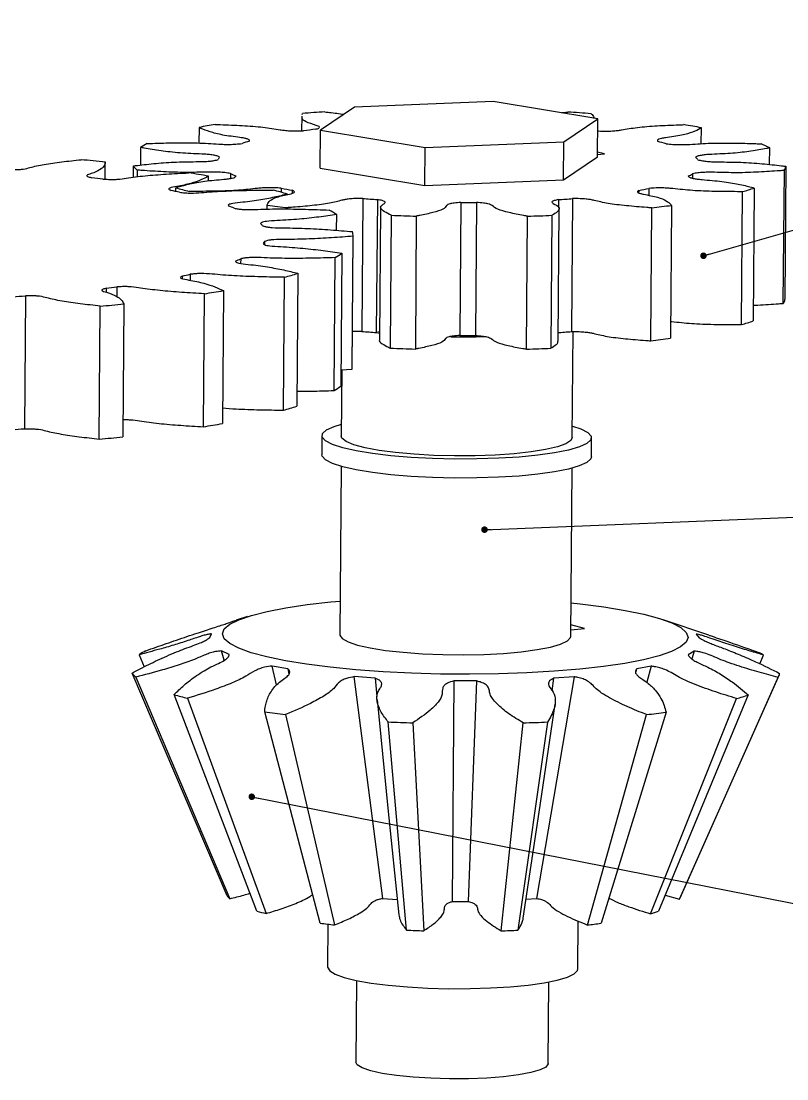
# Model space of a CAD drawing. Header units: millimetres. Extents: x 0 to 1189, y 0 to 841.
# Drawn here: x 559 to 678.3, y 281 to 445.8 of the extents above; entities that cross this region are included whole.
import ezdxf

# ---------------------------------------------------------------- set-up
doc = ezdxf.new("R2010")
doc.units = ezdxf.units.MM
doc.layers.add('10', color=7, linetype='Continuous')
doc.dimstyles.new('SLDDIMSTYLE0', dxfattribs={"dimtxt": 0.18, "dimasz": 1.016, "dimexe": 0, "dimexo": 0.0625, "dimgap": 0, "dimtad": 0, "dimtih": 1, "dimtoh": 1, "dimdec": 0, "dimrnd": 1e-09, "dimzin": 0, "dimdsep": 46, "dimtxsty": 'Standard', "dimblk1": 'DOT', "dimblk2": 'DOT', "dimsah": 1, "dimcen": 0.09, "dimadec": 0, "dimazin": 0, "dimtfac": 1.016, "dimtdec": 0, "dimtofl": 0, "dimtmove": 0, "dimatfit": 3, "dimldrblk": 'DOT', "dimfxl": 0, "dimfrac": 2, "dimtolj": 1, "dimtzin": 0, "dimarcsym": 0})

# ---------------------------------------------------------------- blocks, each defined once
blk = doc.blocks.new('_Dot')
at = {"color": 0, "linetype": 'ByBlock', "lineweight": -2}
blk.add_line((-0.5, 0), (-1, 0), dxfattribs=at)
at = {"color": 0, "linetype": 'ByBlock', "const_width": 0.5}
blk.add_lwpolyline([(-0.25, 0, 1), (0.25, 0, 1)], format="xyb", close=True, dxfattribs=at)

msp = doc.modelspace()

# ---------------------------------------------------------------- linework, layer by layer
at = {"color": 7, "linetype": 'Continuous', "lineweight": 25}
for p, q in [((610.91, 432.4), (605.62, 428.8)), ((632.51, 433.3), (610.91, 432.4)), ((648.82, 430.6), (632.51, 433.3)), ((602.69, 431), (602.67, 428.71)), ((602.74, 431.27), (602.81, 431.41)), ((643.53, 427), (648.82, 430.6)), ((648.77, 424.68), (648.82, 430.6)), ((586.69, 429.24), (586.68, 426.82)), ((605.58, 422.89), (605.62, 428.8)), ((605.62, 428.8), (621.93, 426.1)), ((664.97, 426.71), (664.99, 429.19)), ((621.93, 426.1), (643.53, 427)), ((643.48, 421.09), (643.53, 427)), ((577.58, 426.12), (577.56, 423.38)), ((621.88, 420.19), (621.93, 426.1)), ((649.86, 425.12), (648.78, 425.41)), ((648.78, 425.01), (649.86, 425.12)), ((675.62, 423.47), (675.64, 426.07)), ((572.06, 421.18), (572.08, 423.85)), ((643.48, 421.09), (648.77, 424.68)), ((576.46, 421.48), (576.47, 423.25)), ((577.04, 422.6), (577.03, 421.55)), ((591.61, 422.07), (591.6, 421.3)), ((605.58, 422.89), (621.88, 420.19)), ((663.59, 422.03), (663.59, 421.34)), ((677.75, 401.84), (677.91, 422.55)), ((678.16, 423.2), (678, 402.49)), ((588.16, 420.93), (588.17, 421.66)), ((621.88, 420.19), (643.48, 421.09)), ((583.07, 419.28), (583.07, 419.85)), ((599.51, 419.78), (599.51, 419.15)), ((601.23, 419.48), (601.22, 418.98)), ((655.25, 419.45), (655.24, 419.14)), ((656.81, 419.75), (656.8, 418.66)), ((671.25, 398.53), (671.4, 419.24)), ((673.22, 419.81), (673.07, 399.1)), ((597.29, 416.51), (597.3, 417.14)), ((612.2, 418.18), (612.05, 397.48)), ((614.48, 418.02), (614.32, 397.31)), ((614.99, 416.85), (614.84, 396.14)), ((627.48, 417.55), (627.32, 396.85)), ((629.93, 417.55), (629.77, 396.84)), ((642.71, 418), (642.7, 416.74)), ((644.9, 418.17), (644.75, 397.46)), ((660.32, 417.1), (660.17, 396.4)), ((608.13, 413.22), (608.15, 415.68)), ((616.54, 394.86), (616.69, 415.57)), ((620.55, 415.43), (620.4, 394.72)), ((637.74, 394.72), (637.9, 415.42)), ((641.69, 415.56), (641.54, 394.85)), ((642.65, 395.93), (642.81, 416.64)), ((657.09, 396.01), (657.25, 416.72)), ((610.53, 391.66), (610.69, 412.36)), ((610.53, 391.6), (610.69, 412.3)), ((596.91, 411.49), (596.91, 410.99)), ((593.18, 408.79), (593.17, 408.06)), ((607.76, 388.27), (607.91, 408.97)), ((608.93, 409.66), (608.78, 388.95)), ((584.07, 406.1), (583.82, 405.95)), ((584.07, 406.1), (584.06, 405.7)), ((585.32, 406.37), (585.31, 405.43)), ((599.86, 385.21), (600.01, 405.91)), ((602.07, 406.52), (601.92, 385.82)), ((572.22, 404.19), (572.22, 403.58)), ((573.88, 404.4), (573.87, 402.9)), ((590.49, 403.83), (590.33, 383.12)), ((559.63, 403.02), (559.47, 382.31)), ((587.37, 382.63), (587.52, 403.33)), ((571.14, 380.7), (571.3, 401.41)), ((574.96, 401.75), (574.81, 381.04)), ((614.32, 397.31), (614.85, 397.2)), ((614.85, 397.36), (614.57, 397.4)), ((644.85, 380.93), (644.98, 397.45)), ((608.8, 391.47), (610.53, 391.6)), ((608.93, 391.48), (608.85, 381.2)), ((610.53, 391.6), (610.53, 391.66)), ((605.85, 381.23), (605.83, 378.27)), ((647.83, 377.95), (647.85, 380.91)), ((608.82, 376.45), (608.62, 350.23)), ((644.62, 349.96), (644.82, 376.18)), ((607.21, 355.33), (608.66, 355.46)), ((594.23, 353.05), (592.5, 352.49)), ((591.97, 352.32), (592.51, 352.48)), ((646.77, 351.18), (644.63, 351.76)), ((644.63, 350.97), (646.77, 351.18)), ((666.13, 350.16), (659.05, 352.56)), ((588.38, 349.77), (588.61, 350.35)), ((664.15, 350.3), (664.66, 349.73)), ((591.41, 347.15), (590.19, 347.71)), ((590.63, 346.24), (590.19, 347.71)), ((663.86, 347.67), (662.92, 347.11)), ((663.86, 347.67), (663.48, 346.47)), ((577.35, 347.11), (578.13, 345.22)), ((674.11, 345.69), (674.68, 347.06)), ((600.52, 344.92), (598.08, 345.35)), ((598.77, 342.4), (598.08, 345.35)), ((600.52, 344.92), (600.7, 344.08)), ((654.8, 344.46), (654.91, 344.89)), ((657.13, 345.32), (654.91, 344.89)), ((657.13, 345.32), (656.46, 342.82)), ((591.09, 309.55), (576.25, 344.26)), ((576.82, 343.62), (591.48, 309.1)), ((614.14, 343.46), (610.89, 343.7)), ((615.34, 309.15), (610.89, 343.7)), ((614.14, 343.46), (614.42, 340.63)), ((626.21, 308.67), (626.43, 343.02)), ((629.92, 343.02), (626.43, 343.02)), ((629.92, 343.02), (628.65, 308.67)), ((645.13, 343.68), (639.3, 309.13)), ((641.72, 341.51), (642, 343.44)), ((645.13, 343.68), (642, 343.44)), ((661.56, 309.06), (676.93, 343.57)), ((661.65, 309.23), (677.06, 343.81)), ((595.68, 307.19), (582.81, 340.89)), ((584.88, 340.33), (597.13, 306.8)), ((657.05, 306.76), (670.48, 340.29)), ((672.28, 340.84), (658.31, 307.15)), ((605.56, 305.3), (596.93, 338.2)), ((600.16, 337.81), (607.82, 305.03)), ((647.22, 305.01), (656.43, 337.78)), ((659.48, 338.16), (649.34, 305.28)), ((619.04, 304.21), (616.18, 336.64)), ((620, 336.5), (621.71, 304.12)), ((633.77, 304.11), (637.23, 336.49)), ((640.99, 336.63), (636.4, 304.2)), ((615.3, 309.15), (615.34, 309.15)), ((615.34, 309.15), (617.58, 308.98)), ((626.18, 308.67), (626.21, 308.67)), ((626.21, 308.67), (628.65, 308.67)), ((628.65, 308.67), (628.69, 308.67)), ((637.66, 309.01), (639.3, 309.13)), ((639.3, 309.13), (639.33, 309.13)), ((659.36, 309.68), (661.56, 309.06)), ((606.78, 305.15), (606.73, 298.47)), ((645.73, 298.18), (645.79, 305.63)), ((611.22, 296.37), (611.12, 283.65)), ((641.12, 283.42), (641.21, 296.14))]:
    msp.add_line(p, q, dxfattribs=at)
at = {"color": 7, "linetype": 'Continuous', "lineweight": 25, "flags": 128}
for points in [[(644.87, 382.73), (646.2, 382.28), (647.28, 381.73), (647.8, 381.15), (647.75, 380.58), (647.13, 380.02), (645.96, 379.48), (644.27, 378.99), (642.1, 378.56), (639.51, 378.19), (636.58, 377.91), (633.39, 377.71), (630.01, 377.6), (626.55, 377.58), (623.1, 377.66), (619.75, 377.84), (616.6, 378.1), (613.72, 378.44), (611.2, 378.86), (609.11, 379.33), (607.5, 379.85), (606.42, 380.41), (605.9, 380.98), (605.95, 381.56), (606.57, 382.12), (607.75, 382.66), (608.87, 383)], [(644.85, 380.93), (644.64, 380.48), (643.86, 379.97), (642.54, 379.49), (640.71, 379.06), (638.44, 378.69), (635.79, 378.41), (632.86, 378.21), (629.73, 378.1), (626.51, 378.08), (623.3, 378.16), (620.21, 378.34), (617.33, 378.6), (614.76, 378.94), (612.57, 379.35), (610.84, 379.82), (609.63, 380.32), (608.97, 380.85), (608.85, 381.2)], [(647.83, 377.95), (647.73, 377.62), (647.11, 377.06), (645.94, 376.52), (644.25, 376.03), (642.08, 375.6), (639.49, 375.23), (636.56, 374.95), (633.36, 374.75), (629.99, 374.64), (626.53, 374.62), (623.08, 374.71), (619.73, 374.88), (616.57, 375.14), (613.7, 375.48), (611.18, 375.9), (609.09, 376.37), (607.48, 376.9), (606.4, 377.45), (605.88, 378.03), (605.83, 378.27)], [(644.66, 355.19), (646.09, 355.04), (649.78, 354.57), (653.09, 354.02), (655.99, 353.42), (658.43, 352.76), (660.37, 352.06), (661.77, 351.33), (662.62, 350.58), (662.9, 349.82), (662.61, 349.07), (661.75, 348.33), (660.34, 347.62), (658.39, 346.95), (655.95, 346.33), (653.04, 345.77), (649.72, 345.28), (646.03, 344.86), (642.03, 344.53), (637.79, 344.28), (633.38, 344.12), (628.86, 344.06), (624.3, 344.1), (619.78, 344.23), (615.37, 344.45), (611.14, 344.76), (607.15, 345.15), (603.46, 345.63), (600.15, 346.17), (597.25, 346.77), (594.81, 347.43), (592.87, 348.13), (591.47, 348.86), (590.62, 349.61), (590.34, 350.37), (590.63, 351.12), (591.49, 351.86), (592.9, 352.57), (594.85, 353.24), (597.29, 353.86), (600.2, 354.42), (603.52, 354.91), (607.21, 355.33), (607.21, 355.33)], [(608.62, 350.23), (608.63, 350.15), (609, 349.62), (609.94, 349.1), (611.41, 348.61)], [(611.41, 348.61), (613.38, 348.17), (615.77, 347.79), (618.5, 347.49), (621.5, 347.27), (624.67, 347.14), (627.89, 347.1), (631.08, 347.17), (634.12, 347.32), (636.92, 347.57), (639.39, 347.9), (641.45, 348.29), (643.03, 348.75), (644.09, 349.25), (644.58, 349.77), (644.62, 349.96)], [(614.43, 340.12), (616.14, 323.21), (617.82, 306.6)], [(637.23, 306.08), (639.68, 322.6), (642.18, 339.41)], [(606.73, 298.47), (606.73, 298.43), (607.05, 297.88), (607.92, 297.35), (609.31, 296.84), (611.19, 296.37), (613.51, 295.96), (616.19, 295.62), (619.16, 295.36), (622.33, 295.18), (625.62, 295.09), (628.92, 295.1), (632.14, 295.2), (635.2, 295.38), (638, 295.66), (640.46, 296.01), (642.5, 296.42), (644.09, 296.89), (645.15, 297.41), (645.68, 297.95), (645.73, 298.18)], [(641.12, 283.42), (641.11, 283.36), (640.75, 282.88), (639.83, 282.43), (638.38, 282.01), (636.46, 281.66), (634.14, 281.37), (631.52, 281.17), (628.68, 281.06), (625.75, 281.05), (622.83, 281.13), (620.04, 281.3), (617.48, 281.56), (615.25, 281.9), (613.45, 282.3), (612.12, 282.74), (611.34, 283.22), (611.12, 283.65)]]:
    msp.add_lwpolyline(points, dxfattribs=at)
at = {"color": 7, "linetype": 'Continuous', "lineweight": 25}
for centre, radius, start, end in [((621.2, 209.48), 222.69, 93.8323, 94.7382), ((627.83, 183.9), 248.28, 85.3859, 86.2285), ((603.91, 346.77), 84.25, 100.0619, 101.794), ((617.64, 318.3), 111.39, 96.5744, 97.5711), ((644.47, 321.43), 109.7, 79.2171, 80.6696), ((582.83, 418.35), 9.38, 116.5959, 124.0851), ((601.63, 402.2), 25.89, 105.8871, 108.5242), ((648.85, 389.85), 38.36, 73.8898, 75.9185), ((667.89, 410.85), 17.08, 62.9984, 68.0198), ((538.76, 104.77), 320.81, 84.0369, 84.7111), ((590.94, 424.01), 1.27, 149.004, 168.7624), ((662.46, 422.84), 2.41, 34.8051, 47.6685), ((579.19, 425.07), 3.28, 213.6768, 228.7968), ((556.38, 240.21), 184.21, 80.0631, 81.0391), ((597.24, 433.3), 12.56, 243.3736, 247.6446), ((659.78, 427.79), 6.9, 297.1557, 303.5252), ((676.45, 423.48), 1.73, 327.285, 350.4814), ((544.11, 214.41), 208.62, 82.4019, 82.8757), ((561.66, 319.79), 101.76, 77.5163, 78.2809), ((597.7, 469.92), 52.16, 253.7118, 256.0965), ((579.49, 348.56), 73.37, 73.3912, 75.1941), ((614.46, 499.06), 80.68, 259.3255, 260.5612), ((644.28, 480.43), 61.96, 280.1912, 281.6648), ((661.9, 453.13), 35.19, 285.6556, 288.7556), ((580.53, 387.76), 31.16, 68.0973, 69.7804), ((620.09, 596.3), 180.61, 262.7514, 263.7931), ((626.69, 600.19), 182.58, 265.4488, 266.1656), ((628.83, 642.62), 225.07, 269.6575, 270.281), ((631.57, 581.39), 163.77, 273.8999, 274.6706), ((640.14, 567.22), 151.46, 276.4871, 277.6584), ((599.65, 402.35), 15.81, 57.4756, 62.4943), ((629.1, 709.82), 294.51, 267.5848, 268.3367), ((629.98, 694.86), 279.55, 271.6237, 272.4022), ((593.2, 411.14), 4.4, 39.4805, 45.6926), ((608.46, 412.38), 2.23, 358.1425, 16.692), ((594.32, 412.96), 2.98, 322.4144, 330.4638), ((583.66, 430.38), 23.6, 291.755, 293.7808), ((602.29, 418.46), 11.03, 300.6776, 307.0578), ((566.25, 490.39), 86.16, 281.9359, 282.7903), ((584.26, 463.03), 59.25, 285.4174, 287.4966), ((549.48, 591.42), 188.6, 276.9267, 277.4335), ((562.49, 563.13), 161.74, 278.9027, 279.9671), ((539, 701.97), 299.67, 273.5756, 273.9478), ((676.3, 402.77), 1.73, 327.285, 350.4814), ((545.47, 697.48), 297.2, 274.9845, 275.6939), ((661.75, 432.42), 35.19, 285.6556, 288.7556), ((626.53, 579.48), 182.58, 265.4488, 266.1656), ((631.41, 560.68), 163.77, 273.8999, 274.6706), ((627.91, 521.31), 124.68, 269.085, 271.5275), ((628.67, 621.91), 225.07, 269.6575, 270.281), ((639.98, 546.51), 151.46, 276.4871, 277.6584), ((628.95, 689.11), 294.51, 267.5848, 268.3367), ((629.82, 674.15), 279.55, 271.6237, 272.4022), ((602.13, 397.75), 11.03, 300.6776, 307.0578), ((584.11, 442.32), 59.25, 285.4174, 287.4966), ((538.84, 681.27), 299.67, 273.5756, 273.9478), ((562.34, 542.42), 161.74, 278.9027, 279.9671), ((545.32, 676.78), 297.2, 274.9845, 275.6939), ((582.57, 339.4), 9.31, 116.6053, 124.0756), ((666.99, 331.96), 16.95, 63.0047, 68.0135), ((578.96, 346.07), 3.25, 213.6958, 228.7778), ((675.49, 344.49), 1.71, 327.3138, 350.4525), ((597.32, 390.58), 51.77, 253.7148, 256.0935), ((661.05, 373.92), 34.93, 285.6595, 288.7517), ((619.54, 516.02), 179.25, 262.7527, 263.7918), ((639.45, 487.15), 150.33, 276.4885, 277.657), ((628.49, 628.69), 292.31, 267.5858, 268.3358), ((629.36, 613.84), 277.45, 271.6247, 272.4012), ((592.98, 310.81), 2.28, 213.6958, 228.7778), ((660.38, 309.8), 1.39, 328.0578, 335.8526), ((605.84, 341.97), 36.24, 253.7148, 256.0935), ((650.45, 330.31), 24.45, 285.6595, 288.7517), ((621.39, 429.77), 125.48, 262.7527, 263.7918), ((635.32, 409.57), 105.23, 276.4885, 277.657), ((627.66, 508.64), 204.61, 267.5858, 268.3358), ((628.26, 498.25), 194.22, 271.6247, 272.4012)]:
    msp.add_arc(centre, radius, start, end, dxfattribs=at)
for points, knots in [([(606.32, 431.67), (606.55, 431.64), (607.59, 431.53), (608.54, 431.39), (609.27, 431.29)], [0, 0, 0, 0, 0.2233508, 1, 1, 1, 1]), ([(604.89, 428.96), (605.06, 429.02), (605.38, 429.12), (605.49, 429.29), (605.31, 429.44), (604.54, 429.71), (603.15, 430.1), (602.72, 430.6), (602.74, 430.89), (602.75, 430.99)], [0, 0, 0, 0, 0.093725, 0.169558, 0.237949, 0.305426, 0.579903, 0.855156, 1, 1, 1, 1]), ([(643.21, 431.53), (643.31, 431.54), (643.61, 431.59), (643.94, 431.63), (644.16, 431.65)], [0, 0, 0, 0, 0.332764, 1, 1, 1, 1]), ([(647.81, 431.38), (647.85, 431.34), (648.08, 431.1), (648.32, 430.85), (648.21, 430.66), (648.21, 430.65)], [0, 0, 0, 0, 0.186406, 0.985237, 1, 1, 1, 1]), ([(594.55, 427.1), (594.56, 427.16), (594.59, 427.28), (594.27, 427.45), (593.74, 427.58), (592.4, 427.77), (590.19, 428.04), (588.34, 428.56), (587.25, 428.96), (586.78, 429.19), (586.69, 429.24)], [0, 0, 0, 0, 0.078433, 0.141894, 0.199127, 0.255596, 0.485291, 0.715637, 0.946199, 1, 1, 1, 1]), ([(589.19, 429.72), (589.46, 429.71), (590.9, 429.66), (593.43, 429.54), (596.79, 429.31), (598.66, 428.98), (600.01, 428.79), (600.84, 428.72), (601.87, 428.69), (602.57, 428.71), (602.97, 428.72)], [0, 0, 0, 0, 0.053801, 0.284363, 0.514709, 0.744404, 0.800873, 0.858106, 0.921567, 1, 1, 1, 1]), ([(648.97, 428.7), (649.37, 428.68), (650.09, 428.66), (651.1, 428.69), (651.89, 428.76), (653.15, 428.95), (654.86, 429.28), (658.1, 429.51), (660.58, 429.63), (661.99, 429.67), (662.25, 429.68)], [0, 0, 0, 0, 0.0784335, 0.1418943, 0.1991273, 0.2555957, 0.4852914, 0.7156366, 0.9461987, 1, 1, 1, 1]), ([(664.99, 429.19), (664.92, 429.15), (664.57, 428.92), (663.67, 428.52), (662.08, 428), (660, 427.74), (658.76, 427.54), (658.29, 427.41), (658.05, 427.25), (658.14, 427.13), (658.19, 427.06)], [0, 0, 0, 0, 0.053801, 0.284363, 0.514709, 0.744404, 0.800873, 0.858106, 0.921567, 1, 1, 1, 1]), ([(578.63, 426.74), (578.9, 426.75), (580.29, 426.8), (582.86, 426.86), (586.44, 426.87), (588.92, 426.69), (590.61, 426.6), (591.52, 426.6), (592.51, 426.64), (593.09, 426.71), (593.41, 426.74)], [0, 0, 0, 0, 0.053801, 0.284363, 0.514709, 0.744404, 0.800873, 0.858106, 0.921567, 1, 1, 1, 1]), ([(659.5, 426.71), (659.84, 426.67), (660.45, 426.6), (661.46, 426.56), (662.37, 426.57), (664.02, 426.65), (666.41, 426.83), (669.99, 426.81), (672.59, 426.76), (674.01, 426.7), (674.28, 426.69)], [0, 0, 0, 0, 0.078433, 0.141894, 0.199127, 0.255596, 0.485291, 0.715637, 0.946199, 1, 1, 1, 1]), ([(589.85, 424.66), (589.7, 424.72), (589.43, 424.84), (588.74, 424.97), (587.95, 425.05), (586.27, 425.14), (583.65, 425.24), (580.71, 425.6), (578.75, 425.9), (577.76, 426.09), (577.58, 426.12)], [0, 0, 0, 0, 0.078433, 0.141894, 0.199127, 0.255596, 0.485291, 0.715637, 0.946199, 1, 1, 1, 1]), ([(675.64, 426.07), (675.47, 426.03), (674.57, 425.85), (672.76, 425.55), (670, 425.19), (667.42, 425.1), (665.79, 425.01), (665.04, 424.93), (664.41, 424.8), (664.2, 424.68), (664.08, 424.62)], [0, 0, 0, 0, 0.053801, 0.284363, 0.514709, 0.744404, 0.800873, 0.858106, 0.921567, 1, 1, 1, 1]), ([(557.06, 422.69), (557.38, 422.69), (557.93, 422.68), (558.69, 422.7), (559.64, 422.79), (560.62, 423.1), (562.48, 423.49), (565.26, 423.89), (567.3, 424.11), (568.33, 424.22)], [0, 0, 0, 0, 0.060785, 0.10904, 0.150451, 0.268836, 0.513206, 0.756564, 1, 1, 1, 1]), ([(572.08, 423.85), (572.04, 423.64), (571.95, 423.23), (571.3, 422.62), (570.24, 422.15), (569.15, 421.85), (569.21, 421.67), (569.47, 421.54), (569.8, 421.47), (569.98, 421.42)], [0, 0, 0, 0, 0.243436, 0.486794, 0.731164, 0.849549, 0.89096, 0.939215, 1, 1, 1, 1]), ([(576.47, 423.25), (576.68, 423.28), (577.79, 423.42), (579.96, 423.65), (583.13, 423.9), (585.79, 423.9), (587.52, 423.94), (588.36, 423.99), (589.14, 424.09), (589.5, 424.2), (589.69, 424.25)], [0, 0, 0, 0, 0.053801, 0.284363, 0.514709, 0.744404, 0.800873, 0.858106, 0.921567, 1, 1, 1, 1]), ([(664.44, 424.21), (664.66, 424.16), (665.06, 424.05), (665.9, 423.95), (666.77, 423.89), (668.51, 423.86), (671.17, 423.86), (674.47, 423.6), (676.75, 423.37), (677.93, 423.22), (678.16, 423.2)], [0, 0, 0, 0, 0.078433, 0.141894, 0.199127, 0.255596, 0.485291, 0.715637, 0.946199, 1, 1, 1, 1]), ([(571.69, 421.2), (571.99, 421.18), (572.52, 421.15), (573.29, 421.14), (574.34, 421.18), (575.78, 421.43), (578.22, 421.73), (581.56, 421.99), (583.9, 422.11), (585.07, 422.17)], [0, 0, 0, 0, 0.060785, 0.10904, 0.150451, 0.268836, 0.513206, 0.756564, 1, 1, 1, 1]), ([(591.61, 422.07), (591.32, 422.12), (590.8, 422.21), (589.85, 422.29), (588.95, 422.31), (587.21, 422.28), (584.63, 422.19), (581.11, 422.33), (578.62, 422.48), (577.29, 422.58), (577.04, 422.6)], [0, 0, 0, 0, 0.078433, 0.141894, 0.199127, 0.255596, 0.485291, 0.715637, 0.946199, 1, 1, 1, 1]), ([(677.91, 422.55), (677.66, 422.53), (676.38, 422.43), (673.96, 422.28), (670.51, 422.15), (667.89, 422.24), (666.14, 422.27), (665.24, 422.25), (664.34, 422.17), (663.86, 422.08), (663.59, 422.03)], [0, 0, 0, 0, 0.053801, 0.284363, 0.514709, 0.744404, 0.800873, 0.858106, 0.921567, 1, 1, 1, 1]), ([(588.17, 421.66), (587.8, 421.46), (587.07, 421.07), (585.48, 420.52), (583.71, 420.11), (582.19, 419.87), (581.96, 419.7), (582.02, 419.57), (582.22, 419.48), (582.33, 419.43)], [0, 0, 0, 0, 0.243436, 0.486794, 0.731164, 0.849549, 0.89096, 0.939215, 1, 1, 1, 1]), ([(583.07, 419.85), (583.19, 419.89), (583.83, 420.1), (585.22, 420.46), (587.44, 420.91), (589.82, 421.09), (591.29, 421.24), (591.92, 421.35), (592.36, 421.5), (592.42, 421.62), (592.46, 421.68)], [0, 0, 0, 0, 0.053801, 0.284363, 0.514709, 0.744404, 0.800873, 0.858106, 0.921567, 1, 1, 1, 1]), ([(662.93, 421.65), (663, 421.58), (663.13, 421.46), (663.64, 421.31), (664.31, 421.2), (665.86, 421.05), (668.33, 420.87), (670.78, 420.42), (672.33, 420.06), (673.08, 419.85), (673.22, 419.81)], [0, 0, 0, 0, 0.078433, 0.141894, 0.199127, 0.255596, 0.485291, 0.715637, 0.946199, 1, 1, 1, 1]), ([(583.66, 419.15), (583.92, 419.12), (584.38, 419.06), (585.13, 419.02), (586.21, 419.01), (588.02, 419.19), (590.85, 419.36), (594.53, 419.47), (597.01, 419.49), (598.24, 419.49)], [0, 0, 0, 0, 0.060785, 0.10904, 0.150451, 0.268836, 0.513206, 0.756564, 1, 1, 1, 1]), ([(599.51, 419.78), (599.14, 419.81), (598.45, 419.85), (597.42, 419.86), (596.55, 419.82), (595.07, 419.68), (592.97, 419.42), (589.48, 419.31), (586.89, 419.28), (585.44, 419.29), (585.17, 419.29)], [0, 0, 0, 0, 0.078433, 0.141894, 0.199127, 0.255596, 0.485291, 0.715637, 0.946199, 1, 1, 1, 1]), ([(600.47, 418.87), (599.81, 418.7), (598.48, 418.36), (596.07, 417.9), (593.71, 417.59), (591.84, 417.42), (591.35, 417.27), (591.21, 417.14), (591.27, 417.05), (591.3, 417)], [0, 0, 0, 0, 0.2434364, 0.4867941, 0.7311642, 0.8495486, 0.8909604, 0.9392151, 1, 1, 1, 1]), ([(597.3, 417.14), (597.31, 417.18), (597.37, 417.42), (597.73, 417.85), (598.62, 418.42), (600.31, 418.75), (601.27, 418.98), (601.57, 419.13), (601.59, 419.3), (601.36, 419.41), (601.23, 419.48)], [0, 0, 0, 0, 0.0538013, 0.2843634, 0.5147086, 0.7444043, 0.8008727, 0.8581057, 0.9215665, 1, 1, 1, 1]), ([(655.25, 419.45), (655.15, 419.38), (654.97, 419.27), (655.08, 419.1), (655.44, 418.96), (656.52, 418.72), (658.37, 418.39), (659.54, 417.82), (660.11, 417.39), (660.29, 417.15), (660.32, 417.1)], [0, 0, 0, 0, 0.078433, 0.141894, 0.199127, 0.255596, 0.485291, 0.715637, 0.946199, 1, 1, 1, 1]), ([(671.4, 419.24), (671.13, 419.24), (669.69, 419.24), (667.08, 419.27), (663.53, 419.38), (661.31, 419.64), (659.75, 419.79), (658.86, 419.83), (657.83, 419.82), (657.17, 419.78), (656.81, 419.75)], [0, 0, 0, 0, 0.053801, 0.284363, 0.514709, 0.744404, 0.800873, 0.858106, 0.921567, 1, 1, 1, 1]), ([(612.2, 418.18), (611.8, 418.18), (611.08, 418.18), (610.13, 418.12), (609.45, 418.02), (608.47, 417.79), (607.22, 417.4), (604.36, 417.07), (602.12, 416.86), (600.81, 416.77), (600.56, 416.75)], [0, 0, 0, 0, 0.078433, 0.141894, 0.199127, 0.255596, 0.485291, 0.715637, 0.946199, 1, 1, 1, 1]), ([(616.69, 415.57), (616.59, 415.61), (616.06, 415.84), (615.34, 416.26), (614.74, 416.85), (615.44, 417.28), (615.73, 417.56), (615.65, 417.71), (615.25, 417.87), (614.75, 417.97), (614.48, 418.02)], [0, 0, 0, 0, 0.053801, 0.284363, 0.514709, 0.744404, 0.800873, 0.858106, 0.921567, 1, 1, 1, 1]), ([(627.48, 417.55), (627.13, 417.52), (626.48, 417.47), (625.79, 417.35), (625.41, 417.22), (625.11, 416.93), (624.93, 416.49), (623.19, 415.98), (621.68, 415.64), (620.73, 415.47), (620.55, 415.43)], [0, 0, 0, 0, 0.078433, 0.141894, 0.199127, 0.255596, 0.485291, 0.715637, 0.946199, 1, 1, 1, 1]), ([(637.9, 415.42), (637.7, 415.46), (636.67, 415.63), (634.99, 415.98), (633.01, 416.49), (632.61, 416.93), (632.16, 417.21), (631.72, 417.35), (630.97, 417.47), (630.3, 417.52), (629.93, 417.55)], [0, 0, 0, 0, 0.053801, 0.284363, 0.514709, 0.744404, 0.800873, 0.858106, 0.921567, 1, 1, 1, 1]), ([(642.71, 418), (642.46, 417.95), (642.01, 417.86), (641.69, 417.7), (641.68, 417.55), (642.11, 417.26), (643.02, 416.84), (642.71, 416.25), (642.2, 415.83), (641.77, 415.6), (641.69, 415.56)], [0, 0, 0, 0, 0.078433, 0.141894, 0.199127, 0.255596, 0.485291, 0.715637, 0.946199, 1, 1, 1, 1]), ([(657.25, 416.72), (656.99, 416.74), (655.64, 416.83), (653.29, 417.04), (650.27, 417.38), (648.83, 417.76), (647.74, 418), (647, 418.1), (646.03, 418.16), (645.3, 418.16), (644.9, 418.17)], [0, 0, 0, 0, 0.0538013, 0.2843634, 0.5147086, 0.7444043, 0.8008727, 0.8581057, 0.9215665, 1, 1, 1, 1]), ([(592.15, 416.67), (592.36, 416.63), (592.73, 416.56), (593.39, 416.48), (594.44, 416.43), (596.48, 416.52), (599.53, 416.57), (603.28, 416.51), (605.73, 416.42), (606.95, 416.37)], [0, 0, 0, 0, 0.0607849, 0.1090396, 0.1504514, 0.2688358, 0.5132059, 0.7565636, 1, 1, 1, 1]), ([(608.15, 415.68), (607.24, 415.55), (605.42, 415.28), (602.34, 414.94), (599.55, 414.75), (597.47, 414.67), (596.74, 414.54), (596.41, 414.43), (596.32, 414.34), (596.27, 414.29)], [0, 0, 0, 0, 0.243436, 0.486794, 0.731164, 0.849549, 0.89096, 0.939215, 1, 1, 1, 1]), ([(596.59, 413.94), (596.73, 413.89), (596.98, 413.81), (597.51, 413.71), (598.45, 413.61), (600.59, 413.61), (603.64, 413.52), (607.23, 413.31), (609.47, 413.11), (610.6, 413.02)], [0, 0, 0, 0, 0.060785, 0.10904, 0.150451, 0.268836, 0.513206, 0.756564, 1, 1, 1, 1]), ([(610.69, 412.3), (609.59, 412.22), (607.39, 412.04), (603.86, 411.85), (600.83, 411.79), (598.69, 411.8), (597.77, 411.71), (597.27, 411.62), (597.04, 411.53), (596.91, 411.49)], [0, 0, 0, 0, 0.243436, 0.486794, 0.731164, 0.849549, 0.89096, 0.939215, 1, 1, 1, 1]), ([(596.68, 411.14), (596.74, 411.09), (596.86, 411), (597.22, 410.88), (597.98, 410.75), (600.08, 410.66), (602.93, 410.44), (606.09, 410.08), (607.99, 409.8), (608.93, 409.66)], [0, 0, 0, 0, 0.060785, 0.10904, 0.150451, 0.268836, 0.513206, 0.756564, 1, 1, 1, 1]), ([(607.91, 408.97), (606.7, 408.94), (604.28, 408.86), (600.53, 408.83), (597.47, 408.9), (595.4, 409.01), (594.37, 408.96), (593.73, 408.9), (593.37, 408.83), (593.18, 408.79)], [0, 0, 0, 0, 0.243436, 0.486794, 0.731164, 0.849549, 0.89096, 0.939215, 1, 1, 1, 1]), ([(592.41, 408.47), (592.39, 408.41), (592.36, 408.32), (592.53, 408.19), (593.07, 408.03), (594.98, 407.86), (597.42, 407.53), (599.96, 407.05), (601.37, 406.7), (602.07, 406.52)], [0, 0, 0, 0, 0.060785, 0.10904, 0.150451, 0.268836, 0.513206, 0.756564, 1, 1, 1, 1]), ([(583.81, 405.87), (583.8, 405.86), (583.78, 405.81), (584.06, 405.66), (585.61, 405.4), (587.51, 404.99), (589.23, 404.42), (590.07, 404.02), (590.49, 403.83)], [0, 0, 0, 0, 0.020956, 0.066461, 0.19655, 0.465079, 0.732496, 1, 1, 1, 1]), ([(600.01, 405.91), (598.77, 405.93), (596.29, 405.96), (592.58, 406.1), (589.7, 406.3), (587.84, 406.49), (586.76, 406.49), (586.03, 406.45), (585.57, 406.4), (585.32, 406.37)], [0, 0, 0, 0, 0.243436, 0.486794, 0.731164, 0.849549, 0.89096, 0.939215, 1, 1, 1, 1]), ([(572.22, 404.19), (572.05, 404.15), (571.74, 404.08), (571.51, 403.96), (571.51, 403.78), (572.67, 403.47), (573.86, 402.99), (574.66, 402.37), (574.86, 401.96), (574.96, 401.75)], [0, 0, 0, 0, 0.060785, 0.10904, 0.150451, 0.268836, 0.513206, 0.756564, 1, 1, 1, 1]), ([(587.52, 403.33), (586.34, 403.4), (583.96, 403.54), (580.55, 403.83), (578.04, 404.14), (576.53, 404.41), (575.47, 404.45), (574.69, 404.45), (574.17, 404.42), (573.88, 404.4)], [0, 0, 0, 0, 0.243436, 0.486794, 0.731164, 0.849549, 0.89096, 0.939215, 1, 1, 1, 1]), ([(571.3, 401.41), (570.24, 401.53), (568.14, 401.76), (565.25, 402.18), (563.29, 402.59), (562.22, 402.91), (561.26, 403), (560.49, 403.03), (559.94, 403.02), (559.63, 403.02)], [0, 0, 0, 0, 0.2434364, 0.4867941, 0.7311642, 0.8495486, 0.8909604, 0.9392151, 1, 1, 1, 1]), ([(673.08, 401.56), (673.31, 401.57), (674.69, 401.61), (676.23, 401.72), (677.51, 401.82), (677.75, 401.84)], [0, 0, 0, 0, 0.13992, 0.837274, 1, 1, 1, 1]), ([(660.19, 399.02), (660.25, 399.02), (661.36, 398.92), (663.37, 398.67), (666.92, 398.56), (669.53, 398.53), (670.97, 398.53), (671.25, 398.53)], [0, 0, 0, 0, 0.017069, 0.320365, 0.624519, 0.928959, 1, 1, 1, 1]), ([(612.05, 397.48), (611.64, 397.48), (611.13, 397.48), (610.67, 397.45), (610.58, 397.44)], [0, 0, 0, 0, 0.794492, 1, 1, 1, 1]), ([(644.75, 397.46), (645.15, 397.46), (645.87, 397.45), (646.85, 397.39), (647.58, 397.29), (648.67, 397.06), (650.11, 396.67), (653.13, 396.33), (655.48, 396.13), (656.84, 396.03), (657.09, 396.01)], [0, 0, 0, 0, 0.0784335, 0.1418943, 0.1991273, 0.2555957, 0.4852914, 0.7156366, 0.9461987, 1, 1, 1, 1]), ([(614.84, 396.14), (614.84, 396.14), (614.64, 395.95), (615.25, 395.55), (615.9, 395.13), (616.43, 394.91), (616.54, 394.86)], [0, 0, 0, 0, 0.0016776, 0.4484523, 0.8956478, 1, 1, 1, 1]), ([(627.32, 396.85), (626.97, 396.82), (626.33, 396.77), (625.64, 396.64), (625.26, 396.51), (624.95, 396.22), (624.77, 395.78), (623.04, 395.28), (621.53, 394.93), (620.58, 394.76), (620.4, 394.72)], [0, 0, 0, 0, 0.078433, 0.141894, 0.199127, 0.255596, 0.485291, 0.715637, 0.946199, 1, 1, 1, 1]), ([(629.77, 396.84), (630.14, 396.82), (630.81, 396.76), (631.56, 396.64), (632.01, 396.5), (632.45, 396.22), (632.85, 395.78), (634.83, 395.27), (636.51, 394.92), (637.55, 394.75), (637.74, 394.72)], [0, 0, 0, 0, 0.078433, 0.141894, 0.199127, 0.255596, 0.485291, 0.715637, 0.946199, 1, 1, 1, 1]), ([(642.57, 395.94), (642.57, 395.8), (642.56, 395.48), (642.03, 395.12), (641.62, 394.89), (641.54, 394.85)], [0, 0, 0, 0, 0.352357, 0.877467, 1, 1, 1, 1]), ([(601.94, 388.15), (602.66, 388.16), (604.63, 388.16), (606.55, 388.23), (607.76, 388.27)], [0, 0, 0, 0, 0.368609, 1, 1, 1, 1]), ([(590.35, 385.56), (591.05, 385.5), (592.9, 385.36), (596.14, 385.26), (598.62, 385.22), (599.86, 385.21)], [0, 0, 0, 0, 0.233077, 0.616476, 1, 1, 1, 1]), ([(559.47, 382.31), (559.78, 382.31), (560.34, 382.32), (561.1, 382.29), (562.07, 382.2), (563.13, 381.88), (565.1, 381.48), (567.98, 381.05), (570.09, 380.82), (571.14, 380.7)], [0, 0, 0, 0, 0.060785, 0.10904, 0.150451, 0.268836, 0.513206, 0.756564, 1, 1, 1, 1]), ([(574.83, 383.74), (575, 383.74), (575.38, 383.74), (576.37, 383.7), (577.88, 383.44), (580.39, 383.12), (583.8, 382.83), (586.18, 382.7), (587.37, 382.63)], [0, 0, 0, 0, 0.036738, 0.08151, 0.209501, 0.473702, 0.736809, 1, 1, 1, 1]), ([(578.4, 347.73), (579.46, 348.1), (581.04, 348.66), (583.19, 349.4), (584.81, 349.95), (586.33, 350.45), (587.71, 350.91), (588.8, 351.26), (589.83, 351.59), (590.75, 351.9), (591.43, 352.13), (591.81, 352.26), (591.97, 352.32)], [0, 0, 0, 0, 0.231255, 0.3467429, 0.4622642, 0.5778692, 0.6716746, 0.7652113, 0.8442751, 0.9010703, 0.9576347, 1, 1, 1, 1]), ([(576.25, 344.26), (577.1, 344.71), (578.36, 345.37), (580.22, 346.25), (581.67, 346.91), (583.09, 347.52), (584.48, 348.07), (585.71, 348.5), (586.79, 348.91), (587.58, 349.28), (588.07, 349.55), (588.29, 349.7), (588.38, 349.77)], [0, 0, 0, 0, 0.231255, 0.3467429, 0.4622642, 0.5778692, 0.6716746, 0.7652113, 0.8442751, 0.9010703, 0.9576347, 1, 1, 1, 1]), ([(588.61, 350.35), (588.45, 350.34), (588.2, 350.33), (587.5, 350.15), (586.44, 349.82), (584.75, 349.22), (582.65, 348.57), (580.03, 347.82), (578.38, 347.38), (577.35, 347.11)], [0, 0, 0, 0, 0.084261, 0.141148, 0.197933, 0.327797, 0.498266, 0.686145, 1, 1, 1, 1]), ([(674.68, 347.06), (674, 347.26), (672.99, 347.55), (671.42, 348.03), (670.16, 348.41), (668.89, 348.82), (667.6, 349.25), (666.38, 349.68), (665.36, 350.03), (664.69, 350.23), (664.34, 350.3), (664.21, 350.3), (664.15, 350.3)], [0, 0, 0, 0, 0.231255, 0.3467429, 0.4622642, 0.5778692, 0.6716746, 0.7652113, 0.8442751, 0.9010703, 0.9576347, 1, 1, 1, 1]), ([(664.66, 349.73), (664.89, 349.6), (665.27, 349.37), (666.09, 349), (667.21, 348.54), (668.85, 347.97), (671.09, 347.05), (674, 345.78), (675.96, 344.81), (677.18, 344.21)], [0, 0, 0, 0, 0.084261, 0.141148, 0.197933, 0.327797, 0.498266, 0.686145, 1, 1, 1, 1]), ([(666.13, 350.16), (666.2, 350.14), (667.11, 349.83), (669.57, 349), (671.88, 348.18), (673.33, 347.68)], [0, 0, 0, 0, 0.031463, 0.39414, 1, 1, 1, 1]), ([(590.19, 347.71), (589.9, 347.68), (589.4, 347.65), (588.49, 347.41), (587.35, 347), (585.81, 346.29), (583.5, 345.49), (580.39, 344.54), (578.19, 343.97), (576.82, 343.62)], [0, 0, 0, 0, 0.084261, 0.141148, 0.197933, 0.327797, 0.498266, 0.686145, 1, 1, 1, 1]), ([(676.93, 343.57), (675.97, 343.83), (674.52, 344.21), (672.48, 344.82), (670.92, 345.31), (669.43, 345.81), (668.02, 346.33), (666.84, 346.85), (665.77, 347.28), (664.89, 347.53), (664.3, 347.64), (664, 347.66), (663.86, 347.67)], [0, 0, 0, 0, 0.231255, 0.346743, 0.462264, 0.577869, 0.671675, 0.765211, 0.844275, 0.90107, 0.957635, 1, 1, 1, 1]), ([(582.81, 340.89), (583.3, 341.39), (584.03, 342.12), (585.27, 343.12), (586.3, 343.87), (587.37, 344.57), (588.52, 345.21), (589.69, 345.72), (590.62, 346.21), (591.16, 346.62), (591.36, 346.92), (591.39, 347.08), (591.41, 347.15)], [0, 0, 0, 0, 0.231255, 0.346743, 0.462264, 0.577869, 0.671675, 0.765211, 0.844275, 0.90107, 0.957635, 1, 1, 1, 1]), ([(662.92, 347.11), (662.99, 346.97), (663.1, 346.74), (663.65, 346.31), (664.59, 345.79), (666.23, 345.1), (668.07, 344.04), (670.26, 342.59), (671.5, 341.52), (672.28, 340.84)], [0, 0, 0, 0, 0.084261, 0.141148, 0.197933, 0.327797, 0.498266, 0.686145, 1, 1, 1, 1]), ([(598.08, 345.35), (597.69, 345.31), (597.04, 345.23), (596.08, 344.93), (595.05, 344.45), (593.91, 343.64), (591.79, 342.68), (588.74, 341.51), (586.37, 340.79), (584.88, 340.33)], [0, 0, 0, 0, 0.084261, 0.1411476, 0.1979329, 0.3277969, 0.4982662, 0.6861446, 1, 1, 1, 1]), ([(596.93, 338.2), (596.98, 338.71), (597.06, 339.48), (597.46, 340.54), (597.89, 341.35), (598.44, 342.11), (599.16, 342.82), (600.05, 343.41), (600.68, 343.95), (600.87, 344.39), (600.76, 344.7), (600.59, 344.85), (600.52, 344.92)], [0, 0, 0, 0, 0.231255, 0.346743, 0.462264, 0.577869, 0.671675, 0.765211, 0.844275, 0.90107, 0.957635, 1, 1, 1, 1]), ([(654.91, 344.89), (654.8, 344.75), (654.63, 344.52), (654.8, 344.07), (655.4, 343.5), (656.75, 342.71), (657.87, 341.54), (658.96, 339.99), (659.28, 338.86), (659.48, 338.16)], [0, 0, 0, 0, 0.084261, 0.141148, 0.197933, 0.327797, 0.498266, 0.686145, 1, 1, 1, 1]), ([(670.48, 340.29), (669.39, 340.62), (667.76, 341.11), (665.61, 341.87), (664.01, 342.47), (662.56, 343.08), (661.27, 343.7), (660.33, 344.29), (659.4, 344.78), (658.48, 345.1), (657.75, 345.25), (657.32, 345.3), (657.13, 345.32)], [0, 0, 0, 0, 0.231255, 0.346743, 0.462264, 0.577869, 0.671675, 0.765211, 0.844275, 0.90107, 0.957635, 1, 1, 1, 1]), ([(610.89, 343.7), (610.48, 343.62), (609.79, 343.5), (608.94, 343.14), (608.2, 342.59), (607.67, 341.71), (606.1, 340.62), (603.64, 339.25), (601.5, 338.37), (600.16, 337.81)], [0, 0, 0, 0, 0.084261, 0.141148, 0.197933, 0.327797, 0.498266, 0.686145, 1, 1, 1, 1]), ([(616.18, 336.64), (615.78, 337.15), (615.19, 337.91), (614.69, 338.97), (614.45, 339.78), (614.38, 340.56), (614.53, 341.31), (615, 341.95), (615.23, 342.52), (615.03, 342.97), (614.62, 343.26), (614.28, 343.4), (614.14, 343.46)], [0, 0, 0, 0, 0.231255, 0.346743, 0.462264, 0.577869, 0.671675, 0.765211, 0.844275, 0.90107, 0.957635, 1, 1, 1, 1]), ([(626.43, 343.02), (626.06, 342.92), (625.45, 342.75), (624.86, 342.34), (624.54, 341.74), (624.71, 340.85), (623.96, 339.67), (622.5, 338.16), (620.96, 337.14), (620, 336.5)], [0, 0, 0, 0, 0.084261, 0.141148, 0.197933, 0.327797, 0.498266, 0.686145, 1, 1, 1, 1]), ([(637.23, 336.49), (636.45, 336.96), (635.29, 337.66), (633.98, 338.67), (633.11, 339.45), (632.43, 340.21), (632, 340.95), (631.96, 341.61), (631.74, 342.18), (631.19, 342.6), (630.56, 342.86), (630.11, 342.97), (629.92, 343.02)], [0, 0, 0, 0, 0.231255, 0.346743, 0.462264, 0.577869, 0.671675, 0.765211, 0.844275, 0.90107, 0.957635, 1, 1, 1, 1]), ([(642, 343.44), (641.74, 343.32), (641.31, 343.11), (641.08, 342.67), (641.24, 342.07), (642.07, 341.2), (642.27, 340), (642.07, 338.42), (641.4, 337.32), (640.99, 336.63)], [0, 0, 0, 0, 0.084261, 0.141148, 0.197933, 0.327797, 0.498266, 0.686145, 1, 1, 1, 1]), ([(656.43, 337.78), (655.41, 338.19), (653.89, 338.8), (651.99, 339.69), (650.64, 340.4), (649.47, 341.09), (648.53, 341.79), (648, 342.43), (647.36, 342.98), (646.56, 343.36), (645.81, 343.56), (645.33, 343.64), (645.13, 343.68)], [0, 0, 0, 0, 0.231255, 0.346743, 0.462264, 0.577869, 0.671675, 0.765211, 0.844275, 0.90107, 0.957635, 1, 1, 1, 1]), ([(591.48, 309.1), (592.21, 309.28), (593.24, 309.54), (594.31, 309.85), (594.62, 309.95)], [0, 0, 0, 0, 0.709544, 1, 1, 1, 1]), ([(597.13, 306.8), (597.92, 307.03), (599.1, 307.39), (600.65, 307.94), (601.78, 308.38), (602.95, 308.86), (603.74, 309.35), (604.25, 309.63), (604.4, 309.72)], [0, 0, 0, 0, 0.302114, 0.452978, 0.603893, 0.75495, 0.925979, 1, 1, 1, 1]), ([(607.82, 305.03), (608.54, 305.33), (609.61, 305.76), (610.92, 306.41), (611.83, 306.92), (612.72, 307.49), (613.26, 308.07), (613.66, 308.56), (614.2, 308.87), (614.74, 309.05), (615.12, 309.11), (615.3, 309.15)], [0, 0, 0, 0, 0.2397959, 0.3595404, 0.4793259, 0.5992241, 0.7349746, 0.829582, 0.8881515, 0.9467293, 1, 1, 1, 1]), ([(621.71, 304.12), (622.23, 304.45), (623, 304.96), (623.85, 305.69), (624.38, 306.25), (624.85, 306.87), (624.94, 307.47), (624.96, 307.98), (625.26, 308.32), (625.68, 308.53), (626.02, 308.63), (626.18, 308.67)], [0, 0, 0, 0, 0.239796, 0.35954, 0.479326, 0.599224, 0.734975, 0.829582, 0.888151, 0.946729, 1, 1, 1, 1]), ([(628.69, 308.67), (628.91, 308.61), (629.32, 308.5), (629.76, 308.23), (630.08, 307.83), (630.07, 307.23), (630.61, 306.43), (631.77, 305.35), (632.98, 304.6), (633.77, 304.11)], [0, 0, 0, 0, 0.072439, 0.129994, 0.187563, 0.312986, 0.476224, 0.655348, 1, 1, 1, 1]), ([(639.33, 309.13), (639.58, 309.09), (640.02, 309.01), (640.61, 308.78), (641.19, 308.4), (641.64, 307.81), (642.72, 307.07), (644.56, 306.09), (646.16, 305.44), (647.22, 305.01)], [0, 0, 0, 0, 0.072439, 0.129994, 0.187563, 0.312986, 0.476224, 0.655348, 1, 1, 1, 1]), ([(650.55, 309.2), (651.02, 308.97), (652, 308.48), (654.21, 307.65), (655.92, 307.11), (657.05, 306.76)], [0, 0, 0, 0, 0.233328, 0.495519, 1, 1, 1, 1]), ([(617.83, 306.6), (617.88, 306.34), (618.03, 305.51), (618.63, 304.74), (619.04, 304.21)], [0, 0, 0, 0, 0.3131955, 1, 1, 1, 1]), ([(636.4, 304.2), (636.63, 304.57), (636.96, 305.12), (637.18, 305.76), (637.21, 306.02), (637.21, 306.09)], [0, 0, 0, 0, 0.599797, 0.899312, 1, 1, 1, 1])]:
    msp.add_open_spline(points, degree=3, knots=knots, dxfattribs=at)

# ---------------------------------------------------------------- leaders
at = {"layer": '10'}
for points in [[(665.31, 409.26), (794.07, 445.8)], [(631.18, 366.59), (794.07, 373.24)], [(594.91, 324.99), (794.07, 285.73)]]:
    msp.add_leader(points, dimstyle='SLDDIMSTYLE0', dxfattribs=at)

doc.saveas('drawing.dxf')
